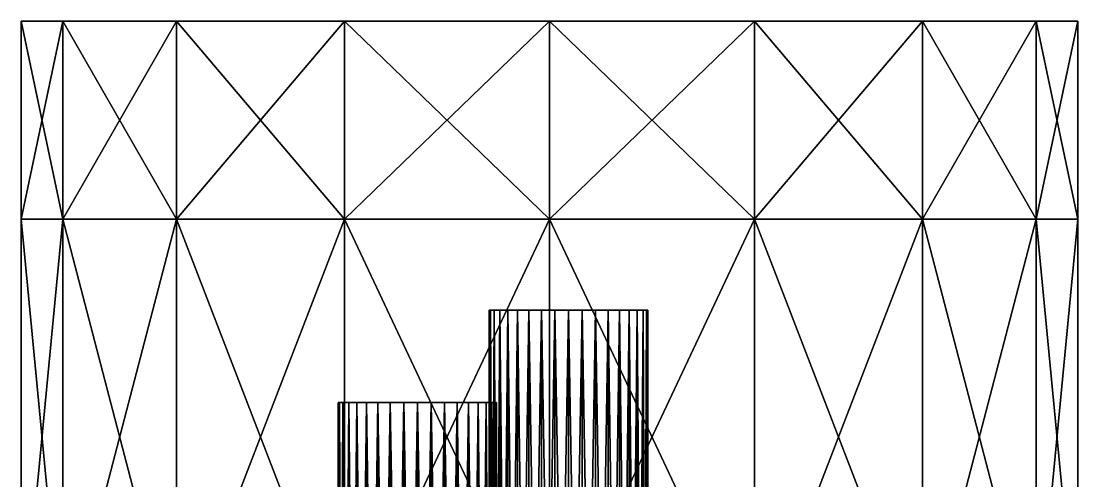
# Model space of a CAD drawing. Header units: metres. Extents: x -2 to 2, y -1.21 to 5.7.
# Drawn here: x -2 to 0, y 4.829 to 5.7 of the extents above; entities that cross this region are included whole.
import ezdxf

# ---------------------------------------------------------------- set-up
doc = ezdxf.new("R2010")
doc.units = ezdxf.units.M

msp = doc.modelspace()

# ---------------------------------------------------------------- linework, layer by layer
at = {"layer": 'Cylinder 1'}
for points in [[(-2, 5.7, 0.3137), (-1.9211, 5.325, -0.0745), (-1.9211, 5.7, -0.0745)], [(-1.9211, 5.7, -0.0745), (-1.7062, 5.325, -0.3925), (-1.7062, 5.7, -0.3925)], [(-1.9211, 5.7, -0.0745), (-1.9211, 5.325, -0.0745), (-1.7062, 5.325, -0.3925)], [(-1.7062, 5.7, -0.3925), (-1.3883, 5.325, -0.6074), (-1.3883, 5.7, -0.6074)], [(-1.7062, 5.7, -0.3925), (-1.7062, 5.325, -0.3925), (-1.3883, 5.325, -0.6074)], [(-1.3883, 5.7, -0.6074), (-1, 5.325, -0.6863), (-1, 5.7, -0.6863)], [(-1.3883, 5.7, -0.6074), (-1.3883, 5.325, -0.6074), (-1, 5.325, -0.6863)], [(-1, 5.7, -0.6863), (-0.6117, 5.325, -0.6074), (-0.6117, 5.7, -0.6074)], [(-1, 5.7, -0.6863), (-1, 5.325, -0.6863), (-0.6117, 5.325, -0.6074)], [(-0.6117, 5.7, -0.6074), (-0.2938, 5.325, -0.3925), (-0.2938, 5.7, -0.3925)], [(-0.6117, 5.7, -0.6074), (-0.6117, 5.325, -0.6074), (-0.2938, 5.325, -0.3925)], [(-0.0789, 5.7, 0.702), (-0.2938, 5.325, 1.02), (-0.2938, 5.7, 1.02)], [(-0.2938, 5.7, -0.3925), (-0.0789, 5.325, -0.0745), (-0.0789, 5.7, -0.0745)], [(-0.2938, 5.7, -0.3925), (-0.2938, 5.325, -0.3925), (-0.0789, 5.325, -0.0745)], [(-0.0789, 5.7, 0.702), (-0.0789, 5.325, 0.702), (-0.2938, 5.325, 1.02)], [(0, 5.7, 0.3137), (-0.0789, 5.325, 0.702), (-0.0789, 5.7, 0.702)], [(0, 5.7, 0.3137), (0, 5.325, 0.3137), (-0.0789, 5.325, 0.702)], [(-0.0789, 5.7, -0.0745), (0, 5.325, 0.3137), (0, 5.7, 0.3137)], [(-0.0789, 5.7, -0.0745), (-0.0789, 5.325, -0.0745), (0, 5.325, 0.3137)], [(-2, 5.7, 0.3137), (-2, 5.325, 0.3137), (-1.9211, 5.325, -0.0745)], [(-1.9211, 5.7, 0.702), (-2, 5.325, 0.3137), (-2, 5.7, 0.3137)], [(-1.9211, 5.7, 0.702), (-1.9211, 5.325, 0.702), (-2, 5.325, 0.3137)], [(-1.7062, 5.7, 1.02), (-1.9211, 5.325, 0.702), (-1.9211, 5.7, 0.702)], [(-1.7062, 5.7, 1.02), (-1.7062, 5.325, 1.02), (-1.9211, 5.325, 0.702)], [(-1.3883, 5.7, 1.2348), (-1.7062, 5.325, 1.02), (-1.7062, 5.7, 1.02)], [(-1.3883, 5.7, 1.2348), (-1.3883, 5.325, 1.2348), (-1.7062, 5.325, 1.02)], [(-1, 5.7, 1.3137), (-1.3883, 5.325, 1.2348), (-1.3883, 5.7, 1.2348)], [(-1, 5.7, 1.3137), (-1, 5.325, 1.3137), (-1.3883, 5.325, 1.2348)], [(-0.6117, 5.7, 1.2348), (-1, 5.325, 1.3137), (-1, 5.7, 1.3137)], [(-0.6117, 5.7, 1.2348), (-0.6117, 5.325, 1.2348), (-1, 5.325, 1.3137)], [(-0.2938, 5.7, 1.02), (-0.6117, 5.325, 1.2348), (-0.6117, 5.7, 1.2348)], [(-0.2938, 5.7, 1.02), (-0.2938, 5.325, 1.02), (-0.6117, 5.325, 1.2348)], [(-2, 5.325, 0.3137), (-1.9211, 4.5, -0.0745), (-1.9211, 5.325, -0.0745)], [(-2, 5.325, 0.3137), (-2, 4.5, 0.3137), (-1.9211, 4.5, -0.0745)], [(-1.9211, 5.325, 0.702), (-2, 4.5, 0.3137), (-2, 5.325, 0.3137)], [(-1.9211, 5.325, 0.702), (-1.9211, 4.5, 0.702), (-2, 4.5, 0.3137)], [(-1.9211, 5.325, -0.0745), (-1.7062, 4.5, -0.3925), (-1.7062, 5.325, -0.3925)], [(-1.9211, 5.325, -0.0745), (-1.9211, 4.5, -0.0745), (-1.7062, 4.5, -0.3925)], [(-1.7062, 5.325, 1.02), (-1.9211, 4.5, 0.702), (-1.9211, 5.325, 0.702)], [(-1.7062, 5.325, 1.02), (-1.7062, 4.5, 1.02), (-1.9211, 4.5, 0.702)], [(-1.7062, 5.325, -0.3925), (-1.3883, 4.5, -0.6074), (-1.3883, 5.325, -0.6074)], [(-1.7062, 5.325, -0.3925), (-1.7062, 4.5, -0.3925), (-1.3883, 4.5, -0.6074)], [(-1.3883, 5.325, 1.2348), (-1.7062, 4.5, 1.02), (-1.7062, 5.325, 1.02)], [(-1.3883, 5.325, 1.2348), (-1.3883, 4.5, 1.2348), (-1.7062, 4.5, 1.02)], [(-1.3883, 5.325, -0.6074), (-1, 4.5, -0.6863), (-1, 5.325, -0.6863)], [(-1.3883, 5.325, -0.6074), (-1.3883, 4.5, -0.6074), (-1, 4.5, -0.6863)], [(-1, 5.325, 1.3137), (-1.3883, 4.5, 1.2348), (-1.3883, 5.325, 1.2348)], [(-1, 5.325, 1.3137), (-1, 4.5, 1.3137), (-1.3883, 4.5, 1.2348)], [(-0.6117, 5.325, 1.2348), (-1, 4.5, 1.3137), (-1, 5.325, 1.3137)], [(-0.6117, 5.325, 1.2348), (-0.6117, 4.5, 1.2348), (-1, 4.5, 1.3137)], [(-1, 5.325, -0.6863), (-0.6117, 4.5, -0.6074), (-0.6117, 5.325, -0.6074)], [(-1, 5.325, -0.6863), (-1, 4.5, -0.6863), (-0.6117, 4.5, -0.6074)], [(-0.2938, 5.325, 1.02), (-0.6117, 4.5, 1.2348), (-0.6117, 5.325, 1.2348)], [(-0.2938, 5.325, 1.02), (-0.2938, 4.5, 1.02), (-0.6117, 4.5, 1.2348)], [(-0.6117, 5.325, -0.6074), (-0.2938, 4.5, -0.3925), (-0.2938, 5.325, -0.3925)], [(-0.6117, 5.325, -0.6074), (-0.6117, 4.5, -0.6074), (-0.2938, 4.5, -0.3925)], [(-0.2938, 5.325, -0.3925), (-0.0789, 4.5, -0.0745), (-0.0789, 5.325, -0.0745)], [(-0.2938, 5.325, -0.3925), (-0.2938, 4.5, -0.3925), (-0.0789, 4.5, -0.0745)], [(-0.0789, 5.325, 0.702), (-0.2938, 4.5, 1.02), (-0.2938, 5.325, 1.02)], [(-0.0789, 5.325, 0.702), (-0.0789, 4.5, 0.702), (-0.2938, 4.5, 1.02)], [(0, 5.325, 0.3137), (-0.0789, 4.5, 0.702), (-0.0789, 5.325, 0.702)], [(0, 5.325, 0.3137), (0, 4.5, 0.3137), (-0.0789, 4.5, 0.702)], [(-0.0789, 5.325, -0.0745), (0, 4.5, 0.3137), (0, 5.325, 0.3137)], [(-0.0789, 5.325, -0.0745), (-0.0789, 4.5, -0.0745), (0, 4.5, 0.3137)]]:
    msp.add_3dface(points, dxfattribs=at)
at = {"layer": 'Cylinder 11'}
for points in [[(-1.4, 3.478, 0.9537), (-1.3977, 4.978, 0.9798), (-1.3977, 3.478, 0.9798)], [(-1.4, 3.478, 0.9537), (-1.4, 4.978, 0.9537), (-1.3977, 4.978, 0.9798)], [(-1.4, 4.978, 0.9537), (-1.3977, 4.978, 0.9798), (-1.3977, 4.978, 0.9798)], [(-1.4, 4.978, 0.9537), (-1.4, 4.978, 0.9537), (-1.3977, 4.978, 0.9798)], [(-1.4, 4.978, 0.9537), (-1.25, 4.978, 0.9537), (-1.3977, 4.978, 0.9798)], [(-1.4, 4.978, 0.9537), (-1.25, 4.978, 0.9537), (-1.25, 4.978, 0.9537)], [(-1.3977, 3.478, 0.9277), (-1.4, 4.978, 0.9537), (-1.4, 3.478, 0.9537)], [(-1.3977, 3.478, 0.9277), (-1.3977, 4.978, 0.9277), (-1.4, 4.978, 0.9537)], [(-1.3977, 4.978, 0.9277), (-1.4, 4.978, 0.9537), (-1.4, 4.978, 0.9537)], [(-1.3977, 4.978, 0.9277), (-1.3977, 4.978, 0.9277), (-1.4, 4.978, 0.9537)], [(-1.3977, 4.978, 0.9277), (-1.25, 4.978, 0.9537), (-1.4, 4.978, 0.9537)], [(-1.3977, 3.478, 0.9798), (-1.391, 4.978, 1.005), (-1.391, 3.478, 1.005)], [(-1.3977, 3.478, 0.9798), (-1.3977, 4.978, 0.9798), (-1.391, 4.978, 1.005)], [(-1.3977, 4.978, 0.9798), (-1.391, 4.978, 1.005), (-1.391, 4.978, 1.005)], [(-1.3977, 4.978, 0.9798), (-1.3977, 4.978, 0.9798), (-1.391, 4.978, 1.005)], [(-1.3977, 4.978, 0.9798), (-1.25, 4.978, 0.9537), (-1.391, 4.978, 1.005)], [(-1.3977, 4.978, 0.9798), (-1.25, 4.978, 0.9537), (-1.25, 4.978, 0.9537)], [(-1.3977, 4.978, 0.9277), (-1.25, 4.978, 0.9537), (-1.25, 4.978, 0.9537)], [(-1.391, 3.478, 0.9024), (-1.3977, 4.978, 0.9277), (-1.3977, 3.478, 0.9277)], [(-1.391, 3.478, 0.9024), (-1.391, 4.978, 0.9024), (-1.3977, 4.978, 0.9277)], [(-1.391, 4.978, 0.9024), (-1.3977, 4.978, 0.9277), (-1.3977, 4.978, 0.9277)], [(-1.391, 4.978, 0.9024), (-1.391, 4.978, 0.9024), (-1.3977, 4.978, 0.9277)], [(-1.391, 4.978, 0.9024), (-1.25, 4.978, 0.9537), (-1.3977, 4.978, 0.9277)], [(-1.391, 3.478, 1.005), (-1.3799, 4.978, 1.0287), (-1.3799, 3.478, 1.0287)], [(-1.391, 3.478, 1.005), (-1.391, 4.978, 1.005), (-1.3799, 4.978, 1.0287)], [(-1.391, 4.978, 1.005), (-1.3799, 4.978, 1.0287), (-1.3799, 4.978, 1.0287)], [(-1.391, 4.978, 1.005), (-1.391, 4.978, 1.005), (-1.3799, 4.978, 1.0287)], [(-1.391, 4.978, 1.005), (-1.25, 4.978, 0.9537), (-1.3799, 4.978, 1.0287)], [(-1.391, 4.978, 1.005), (-1.25, 4.978, 0.9537), (-1.25, 4.978, 0.9537)], [(-1.391, 4.978, 0.9024), (-1.25, 4.978, 0.9537), (-1.25, 4.978, 0.9537)], [(-1.3799, 3.478, 0.8787), (-1.391, 4.978, 0.9024), (-1.391, 3.478, 0.9024)], [(-1.3799, 3.478, 0.8787), (-1.3799, 4.978, 0.8787), (-1.391, 4.978, 0.9024)], [(-1.3799, 4.978, 0.8787), (-1.391, 4.978, 0.9024), (-1.391, 4.978, 0.9024)], [(-1.3799, 4.978, 0.8787), (-1.3799, 4.978, 0.8787), (-1.391, 4.978, 0.9024)], [(-1.3799, 4.978, 0.8787), (-1.25, 4.978, 0.9537), (-1.391, 4.978, 0.9024)], [(-1.3799, 3.478, 1.0287), (-1.3649, 4.978, 1.0502), (-1.3649, 3.478, 1.0502)], [(-1.3799, 3.478, 1.0287), (-1.3799, 4.978, 1.0287), (-1.3649, 4.978, 1.0502)], [(-1.3799, 4.978, 1.0287), (-1.3649, 4.978, 1.0502), (-1.3649, 4.978, 1.0502)], [(-1.3799, 4.978, 1.0287), (-1.3799, 4.978, 1.0287), (-1.3649, 4.978, 1.0502)], [(-1.3799, 4.978, 1.0287), (-1.25, 4.978, 0.9537), (-1.3649, 4.978, 1.0502)], [(-1.3799, 4.978, 1.0287), (-1.25, 4.978, 0.9537), (-1.25, 4.978, 0.9537)], [(-1.3799, 4.978, 0.8787), (-1.25, 4.978, 0.9537), (-1.25, 4.978, 0.9537)], [(-1.3649, 3.478, 0.8573), (-1.3799, 4.978, 0.8787), (-1.3799, 3.478, 0.8787)], [(-1.3649, 3.478, 0.8573), (-1.3649, 4.978, 0.8573), (-1.3799, 4.978, 0.8787)], [(-1.3649, 4.978, 0.8573), (-1.3799, 4.978, 0.8787), (-1.3799, 4.978, 0.8787)], [(-1.3649, 4.978, 0.8573), (-1.3649, 4.978, 0.8573), (-1.3799, 4.978, 0.8787)], [(-1.3649, 4.978, 0.8573), (-1.25, 4.978, 0.9537), (-1.3799, 4.978, 0.8787)], [(-1.3649, 3.478, 1.0502), (-1.3464, 4.978, 1.0686), (-1.3464, 3.478, 1.0686)], [(-1.3649, 3.478, 1.0502), (-1.3649, 4.978, 1.0502), (-1.3464, 4.978, 1.0686)], [(-1.3649, 4.978, 1.0502), (-1.3464, 4.978, 1.0686), (-1.3464, 4.978, 1.0686)], [(-1.3649, 4.978, 1.0502), (-1.3649, 4.978, 1.0502), (-1.3464, 4.978, 1.0686)], [(-1.3649, 4.978, 1.0502), (-1.25, 4.978, 0.9537), (-1.3464, 4.978, 1.0686)], [(-1.3649, 4.978, 1.0502), (-1.25, 4.978, 0.9537), (-1.25, 4.978, 0.9537)], [(-1.3649, 4.978, 0.8573), (-1.25, 4.978, 0.9537), (-1.25, 4.978, 0.9537)], [(-1.3464, 3.478, 0.8388), (-1.3649, 4.978, 0.8573), (-1.3649, 3.478, 0.8573)], [(-1.3464, 3.478, 0.8388), (-1.3464, 4.978, 0.8388), (-1.3649, 4.978, 0.8573)], [(-1.3464, 4.978, 0.8388), (-1.3649, 4.978, 0.8573), (-1.3649, 4.978, 0.8573)], [(-1.3464, 4.978, 0.8388), (-1.3464, 4.978, 0.8388), (-1.3649, 4.978, 0.8573)], [(-1.3464, 4.978, 0.8388), (-1.25, 4.978, 0.9537), (-1.3649, 4.978, 0.8573)], [(-1.3464, 3.478, 1.0686), (-1.325, 4.978, 1.0836), (-1.325, 3.478, 1.0836)], [(-1.3464, 3.478, 1.0686), (-1.3464, 4.978, 1.0686), (-1.325, 4.978, 1.0836)], [(-1.3464, 4.978, 1.0686), (-1.325, 4.978, 1.0836), (-1.325, 4.978, 1.0836)], [(-1.3464, 4.978, 1.0686), (-1.3464, 4.978, 1.0686), (-1.325, 4.978, 1.0836)], [(-1.3464, 4.978, 1.0686), (-1.25, 4.978, 0.9537), (-1.325, 4.978, 1.0836)], [(-1.3464, 4.978, 1.0686), (-1.25, 4.978, 0.9537), (-1.25, 4.978, 0.9537)], [(-1.3464, 4.978, 0.8388), (-1.25, 4.978, 0.9537), (-1.25, 4.978, 0.9537)], [(-1.325, 3.478, 0.8238), (-1.3464, 4.978, 0.8388), (-1.3464, 3.478, 0.8388)], [(-1.325, 3.478, 0.8238), (-1.325, 4.978, 0.8238), (-1.3464, 4.978, 0.8388)], [(-1.325, 4.978, 0.8238), (-1.3464, 4.978, 0.8388), (-1.3464, 4.978, 0.8388)], [(-1.325, 4.978, 0.8238), (-1.325, 4.978, 0.8238), (-1.3464, 4.978, 0.8388)], [(-1.325, 4.978, 0.8238), (-1.25, 4.978, 0.9537), (-1.3464, 4.978, 0.8388)], [(-1.325, 3.478, 1.0836), (-1.3013, 4.978, 1.0947), (-1.3013, 3.478, 1.0947)], [(-1.325, 3.478, 1.0836), (-1.325, 4.978, 1.0836), (-1.3013, 4.978, 1.0947)], [(-1.325, 4.978, 1.0836), (-1.3013, 4.978, 1.0947), (-1.3013, 4.978, 1.0947)], [(-1.325, 4.978, 1.0836), (-1.325, 4.978, 1.0836), (-1.3013, 4.978, 1.0947)], [(-1.325, 4.978, 1.0836), (-1.25, 4.978, 0.9537), (-1.3013, 4.978, 1.0947)], [(-1.325, 4.978, 1.0836), (-1.25, 4.978, 0.9537), (-1.25, 4.978, 0.9537)], [(-1.325, 4.978, 0.8238), (-1.25, 4.978, 0.9537), (-1.25, 4.978, 0.9537)], [(-1.3013, 3.478, 0.8128), (-1.325, 4.978, 0.8238), (-1.325, 3.478, 0.8238)], [(-1.3013, 3.478, 0.8128), (-1.3013, 4.978, 0.8128), (-1.325, 4.978, 0.8238)], [(-1.3013, 4.978, 0.8128), (-1.325, 4.978, 0.8238), (-1.325, 4.978, 0.8238)], [(-1.3013, 4.978, 0.8128), (-1.3013, 4.978, 0.8128), (-1.325, 4.978, 0.8238)], [(-1.3013, 4.978, 0.8128), (-1.25, 4.978, 0.9537), (-1.325, 4.978, 0.8238)], [(-1.3013, 3.478, 1.0947), (-1.276, 4.978, 1.1015), (-1.276, 3.478, 1.1015)], [(-1.3013, 3.478, 1.0947), (-1.3013, 4.978, 1.0947), (-1.276, 4.978, 1.1015)], [(-1.3013, 4.978, 1.0947), (-1.276, 4.978, 1.1015), (-1.276, 4.978, 1.1015)], [(-1.3013, 4.978, 1.0947), (-1.3013, 4.978, 1.0947), (-1.276, 4.978, 1.1015)], [(-1.3013, 4.978, 1.0947), (-1.25, 4.978, 0.9537), (-1.276, 4.978, 1.1015)], [(-1.3013, 4.978, 1.0947), (-1.25, 4.978, 0.9537), (-1.25, 4.978, 0.9537)], [(-1.3013, 4.978, 0.8128), (-1.25, 4.978, 0.9537), (-1.25, 4.978, 0.9537)], [(-1.276, 3.478, 0.806), (-1.3013, 4.978, 0.8128), (-1.3013, 3.478, 0.8128)], [(-1.276, 3.478, 0.806), (-1.276, 4.978, 0.806), (-1.3013, 4.978, 0.8128)], [(-1.276, 4.978, 0.806), (-1.3013, 4.978, 0.8128), (-1.3013, 4.978, 0.8128)], [(-1.276, 4.978, 0.806), (-1.276, 4.978, 0.806), (-1.3013, 4.978, 0.8128)], [(-1.276, 4.978, 0.806), (-1.25, 4.978, 0.9537), (-1.3013, 4.978, 0.8128)], [(-1.276, 3.478, 1.1015), (-1.25, 4.978, 1.1037), (-1.25, 3.478, 1.1037)], [(-1.276, 3.478, 1.1015), (-1.276, 4.978, 1.1015), (-1.25, 4.978, 1.1037)], [(-1.276, 4.978, 1.1015), (-1.25, 4.978, 1.1037), (-1.25, 4.978, 1.1037)], [(-1.276, 4.978, 1.1015), (-1.276, 4.978, 1.1015), (-1.25, 4.978, 1.1037)], [(-1.276, 4.978, 1.1015), (-1.25, 4.978, 0.9537), (-1.25, 4.978, 1.1037)], [(-1.276, 4.978, 1.1015), (-1.25, 4.978, 0.9537), (-1.25, 4.978, 0.9537)], [(-1.276, 4.978, 0.806), (-1.25, 4.978, 0.9537), (-1.25, 4.978, 0.9537)], [(-1.25, 3.478, 0.8037), (-1.276, 4.978, 0.806), (-1.276, 3.478, 0.806)], [(-1.25, 3.478, 0.8037), (-1.25, 4.978, 0.8037), (-1.276, 4.978, 0.806)], [(-1.25, 4.978, 0.8037), (-1.276, 4.978, 0.806), (-1.276, 4.978, 0.806)], [(-1.25, 4.978, 0.8037), (-1.25, 4.978, 0.8037), (-1.276, 4.978, 0.806)], [(-1.25, 4.978, 0.8037), (-1.25, 4.978, 0.9537), (-1.276, 4.978, 0.806)], [(-1.25, 4.978, 0.8037), (-1.25, 4.978, 0.9537), (-1.25, 4.978, 0.9537)], [(-1.224, 3.478, 0.806), (-1.25, 4.978, 0.8037), (-1.25, 3.478, 0.8037)], [(-1.224, 3.478, 0.806), (-1.224, 4.978, 0.806), (-1.25, 4.978, 0.8037)], [(-1.224, 4.978, 0.806), (-1.25, 4.978, 0.8037), (-1.25, 4.978, 0.8037)], [(-1.224, 4.978, 0.806), (-1.224, 4.978, 0.806), (-1.25, 4.978, 0.8037)], [(-1.224, 4.978, 0.806), (-1.25, 4.978, 0.9537), (-1.25, 4.978, 0.8037)], [(-1.224, 4.978, 0.806), (-1.25, 4.978, 0.9537), (-1.25, 4.978, 0.9537)], [(-1.1987, 4.978, 0.8128), (-1.25, 4.978, 0.9537), (-1.224, 4.978, 0.806)], [(-1.1987, 4.978, 0.8128), (-1.25, 4.978, 0.9537), (-1.25, 4.978, 0.9537)], [(-1.175, 4.978, 0.8238), (-1.25, 4.978, 0.9537), (-1.1987, 4.978, 0.8128)], [(-1.175, 4.978, 0.8238), (-1.25, 4.978, 0.9537), (-1.25, 4.978, 0.9537)], [(-1.1536, 4.978, 0.8388), (-1.25, 4.978, 0.9537), (-1.175, 4.978, 0.8238)], [(-1.1536, 4.978, 0.8388), (-1.25, 4.978, 0.9537), (-1.25, 4.978, 0.9537)], [(-1.1351, 4.978, 0.8573), (-1.25, 4.978, 0.9537), (-1.1536, 4.978, 0.8388)], [(-1.1351, 4.978, 0.8573), (-1.25, 4.978, 0.9537), (-1.25, 4.978, 0.9537)], [(-1.1201, 4.978, 0.8787), (-1.25, 4.978, 0.9537), (-1.1351, 4.978, 0.8573)], [(-1.1201, 4.978, 0.8787), (-1.25, 4.978, 0.9537), (-1.25, 4.978, 0.9537)], [(-1.109, 4.978, 0.9024), (-1.25, 4.978, 0.9537), (-1.1201, 4.978, 0.8787)], [(-1.109, 4.978, 0.9024), (-1.25, 4.978, 0.9537), (-1.25, 4.978, 0.9537)], [(-1.1023, 4.978, 0.9277), (-1.25, 4.978, 0.9537), (-1.109, 4.978, 0.9024)], [(-1.1023, 4.978, 0.9277), (-1.25, 4.978, 0.9537), (-1.25, 4.978, 0.9537)], [(-1.1, 4.978, 0.9537), (-1.25, 4.978, 0.9537), (-1.1023, 4.978, 0.9277)], [(-1.1, 4.978, 0.9537), (-1.25, 4.978, 0.9537), (-1.25, 4.978, 0.9537)], [(-1.1023, 4.978, 0.9798), (-1.25, 4.978, 0.9537), (-1.1, 4.978, 0.9537)], [(-1.1023, 4.978, 0.9798), (-1.25, 4.978, 0.9537), (-1.25, 4.978, 0.9537)], [(-1.109, 4.978, 1.005), (-1.25, 4.978, 0.9537), (-1.1023, 4.978, 0.9798)], [(-1.109, 4.978, 1.005), (-1.25, 4.978, 0.9537), (-1.25, 4.978, 0.9537)], [(-1.1201, 4.978, 1.0287), (-1.25, 4.978, 0.9537), (-1.109, 4.978, 1.005)], [(-1.1201, 4.978, 1.0287), (-1.25, 4.978, 0.9537), (-1.25, 4.978, 0.9537)], [(-1.1351, 4.978, 1.0502), (-1.25, 4.978, 0.9537), (-1.1201, 4.978, 1.0287)], [(-1.1351, 4.978, 1.0502), (-1.25, 4.978, 0.9537), (-1.25, 4.978, 0.9537)], [(-1.1536, 4.978, 1.0686), (-1.25, 4.978, 0.9537), (-1.1351, 4.978, 1.0502)], [(-1.1536, 4.978, 1.0686), (-1.25, 4.978, 0.9537), (-1.25, 4.978, 0.9537)], [(-1.175, 4.978, 1.0836), (-1.25, 4.978, 0.9537), (-1.1536, 4.978, 1.0686)], [(-1.175, 4.978, 1.0836), (-1.25, 4.978, 0.9537), (-1.25, 4.978, 0.9537)], [(-1.1987, 4.978, 1.0947), (-1.25, 4.978, 0.9537), (-1.175, 4.978, 1.0836)], [(-1.1987, 4.978, 1.0947), (-1.25, 4.978, 0.9537), (-1.25, 4.978, 0.9537)], [(-1.224, 4.978, 1.1015), (-1.25, 4.978, 0.9537), (-1.1987, 4.978, 1.0947)], [(-1.224, 4.978, 1.1015), (-1.25, 4.978, 0.9537), (-1.25, 4.978, 0.9537)], [(-1.25, 3.478, 1.1037), (-1.224, 4.978, 1.1015), (-1.224, 3.478, 1.1015)], [(-1.25, 3.478, 1.1037), (-1.25, 4.978, 1.1037), (-1.224, 4.978, 1.1015)], [(-1.25, 4.978, 1.1037), (-1.224, 4.978, 1.1015), (-1.224, 4.978, 1.1015)], [(-1.25, 4.978, 1.1037), (-1.25, 4.978, 1.1037), (-1.224, 4.978, 1.1015)], [(-1.25, 4.978, 1.1037), (-1.25, 4.978, 0.9537), (-1.224, 4.978, 1.1015)], [(-1.25, 4.978, 1.1037), (-1.25, 4.978, 0.9537), (-1.25, 4.978, 0.9537)], [(-1.1987, 3.478, 0.8128), (-1.224, 4.978, 0.806), (-1.224, 3.478, 0.806)], [(-1.1987, 3.478, 0.8128), (-1.1987, 4.978, 0.8128), (-1.224, 4.978, 0.806)], [(-1.1987, 4.978, 0.8128), (-1.224, 4.978, 0.806), (-1.224, 4.978, 0.806)], [(-1.1987, 4.978, 0.8128), (-1.1987, 4.978, 0.8128), (-1.224, 4.978, 0.806)], [(-1.224, 3.478, 1.1015), (-1.1987, 4.978, 1.0947), (-1.1987, 3.478, 1.0947)], [(-1.224, 3.478, 1.1015), (-1.224, 4.978, 1.1015), (-1.1987, 4.978, 1.0947)], [(-1.224, 4.978, 1.1015), (-1.1987, 4.978, 1.0947), (-1.1987, 4.978, 1.0947)], [(-1.224, 4.978, 1.1015), (-1.224, 4.978, 1.1015), (-1.1987, 4.978, 1.0947)], [(-1.175, 3.478, 0.8238), (-1.1987, 4.978, 0.8128), (-1.1987, 3.478, 0.8128)], [(-1.175, 3.478, 0.8238), (-1.175, 4.978, 0.8238), (-1.1987, 4.978, 0.8128)], [(-1.175, 4.978, 0.8238), (-1.1987, 4.978, 0.8128), (-1.1987, 4.978, 0.8128)], [(-1.175, 4.978, 0.8238), (-1.175, 4.978, 0.8238), (-1.1987, 4.978, 0.8128)], [(-1.1987, 3.478, 1.0947), (-1.175, 4.978, 1.0836), (-1.175, 3.478, 1.0836)], [(-1.1987, 3.478, 1.0947), (-1.1987, 4.978, 1.0947), (-1.175, 4.978, 1.0836)], [(-1.1987, 4.978, 1.0947), (-1.175, 4.978, 1.0836), (-1.175, 4.978, 1.0836)], [(-1.1987, 4.978, 1.0947), (-1.1987, 4.978, 1.0947), (-1.175, 4.978, 1.0836)], [(-1.1536, 3.478, 0.8388), (-1.175, 4.978, 0.8238), (-1.175, 3.478, 0.8238)], [(-1.1536, 3.478, 0.8388), (-1.1536, 4.978, 0.8388), (-1.175, 4.978, 0.8238)], [(-1.1536, 4.978, 0.8388), (-1.175, 4.978, 0.8238), (-1.175, 4.978, 0.8238)], [(-1.1536, 4.978, 0.8388), (-1.1536, 4.978, 0.8388), (-1.175, 4.978, 0.8238)], [(-1.175, 3.478, 1.0836), (-1.1536, 4.978, 1.0686), (-1.1536, 3.478, 1.0686)], [(-1.175, 3.478, 1.0836), (-1.175, 4.978, 1.0836), (-1.1536, 4.978, 1.0686)], [(-1.175, 4.978, 1.0836), (-1.1536, 4.978, 1.0686), (-1.1536, 4.978, 1.0686)], [(-1.175, 4.978, 1.0836), (-1.175, 4.978, 1.0836), (-1.1536, 4.978, 1.0686)], [(-1.1351, 3.478, 0.8573), (-1.1536, 4.978, 0.8388), (-1.1536, 3.478, 0.8388)], [(-1.1351, 3.478, 0.8573), (-1.1351, 4.978, 0.8573), (-1.1536, 4.978, 0.8388)], [(-1.1351, 4.978, 0.8573), (-1.1536, 4.978, 0.8388), (-1.1536, 4.978, 0.8388)], [(-1.1351, 4.978, 0.8573), (-1.1351, 4.978, 0.8573), (-1.1536, 4.978, 0.8388)], [(-1.1536, 3.478, 1.0686), (-1.1351, 4.978, 1.0502), (-1.1351, 3.478, 1.0502)], [(-1.1536, 3.478, 1.0686), (-1.1536, 4.978, 1.0686), (-1.1351, 4.978, 1.0502)], [(-1.1536, 4.978, 1.0686), (-1.1351, 4.978, 1.0502), (-1.1351, 4.978, 1.0502)], [(-1.1536, 4.978, 1.0686), (-1.1536, 4.978, 1.0686), (-1.1351, 4.978, 1.0502)], [(-1.1201, 3.478, 0.8787), (-1.1351, 4.978, 0.8573), (-1.1351, 3.478, 0.8573)], [(-1.1201, 3.478, 0.8787), (-1.1201, 4.978, 0.8787), (-1.1351, 4.978, 0.8573)], [(-1.1201, 4.978, 0.8787), (-1.1351, 4.978, 0.8573), (-1.1351, 4.978, 0.8573)], [(-1.1201, 4.978, 0.8787), (-1.1201, 4.978, 0.8787), (-1.1351, 4.978, 0.8573)], [(-1.1351, 3.478, 1.0502), (-1.1201, 4.978, 1.0287), (-1.1201, 3.478, 1.0287)], [(-1.1351, 3.478, 1.0502), (-1.1351, 4.978, 1.0502), (-1.1201, 4.978, 1.0287)], [(-1.1351, 4.978, 1.0502), (-1.1201, 4.978, 1.0287), (-1.1201, 4.978, 1.0287)], [(-1.1351, 4.978, 1.0502), (-1.1351, 4.978, 1.0502), (-1.1201, 4.978, 1.0287)], [(-1.109, 3.478, 0.9024), (-1.1201, 4.978, 0.8787), (-1.1201, 3.478, 0.8787)], [(-1.109, 3.478, 0.9024), (-1.109, 4.978, 0.9024), (-1.1201, 4.978, 0.8787)], [(-1.109, 4.978, 0.9024), (-1.1201, 4.978, 0.8787), (-1.1201, 4.978, 0.8787)], [(-1.109, 4.978, 0.9024), (-1.109, 4.978, 0.9024), (-1.1201, 4.978, 0.8787)], [(-1.1201, 3.478, 1.0287), (-1.109, 4.978, 1.005), (-1.109, 3.478, 1.005)], [(-1.1201, 3.478, 1.0287), (-1.1201, 4.978, 1.0287), (-1.109, 4.978, 1.005)], [(-1.1201, 4.978, 1.0287), (-1.109, 4.978, 1.005), (-1.109, 4.978, 1.005)], [(-1.1201, 4.978, 1.0287), (-1.1201, 4.978, 1.0287), (-1.109, 4.978, 1.005)], [(-1.1023, 3.478, 0.9277), (-1.109, 4.978, 0.9024), (-1.109, 3.478, 0.9024)], [(-1.1023, 3.478, 0.9277), (-1.1023, 4.978, 0.9277), (-1.109, 4.978, 0.9024)], [(-1.1023, 4.978, 0.9277), (-1.109, 4.978, 0.9024), (-1.109, 4.978, 0.9024)], [(-1.1023, 4.978, 0.9277), (-1.1023, 4.978, 0.9277), (-1.109, 4.978, 0.9024)], [(-1.109, 3.478, 1.005), (-1.1023, 4.978, 0.9798), (-1.1023, 3.478, 0.9798)], [(-1.109, 3.478, 1.005), (-1.109, 4.978, 1.005), (-1.1023, 4.978, 0.9798)], [(-1.109, 4.978, 1.005), (-1.1023, 4.978, 0.9798), (-1.1023, 4.978, 0.9798)], [(-1.109, 4.978, 1.005), (-1.109, 4.978, 1.005), (-1.1023, 4.978, 0.9798)], [(-1.1, 3.478, 0.9537), (-1.1023, 4.978, 0.9277), (-1.1023, 3.478, 0.9277)], [(-1.1, 3.478, 0.9537), (-1.1, 4.978, 0.9537), (-1.1023, 4.978, 0.9277)], [(-1.1, 4.978, 0.9537), (-1.1023, 4.978, 0.9277), (-1.1023, 4.978, 0.9277)], [(-1.1, 4.978, 0.9537), (-1.1, 4.978, 0.9537), (-1.1023, 4.978, 0.9277)], [(-1.1023, 3.478, 0.9798), (-1.1, 4.978, 0.9537), (-1.1, 3.478, 0.9537)], [(-1.1023, 3.478, 0.9798), (-1.1023, 4.978, 0.9798), (-1.1, 4.978, 0.9537)], [(-1.1023, 4.978, 0.9798), (-1.1, 4.978, 0.9537), (-1.1, 4.978, 0.9537)], [(-1.1023, 4.978, 0.9798), (-1.1023, 4.978, 0.9798), (-1.1, 4.978, 0.9537)]]:
    msp.add_3dface(points, dxfattribs=at)
at = {"layer": 'Cylinder 13'}
for points in [[(-1.114, 3.6528, 1.0497), (-1.1117, 5.1528, 1.0758), (-1.1117, 3.6528, 1.0758)], [(-1.114, 3.6528, 1.0497), (-1.114, 5.1528, 1.0497), (-1.1117, 5.1528, 1.0758)], [(-1.114, 5.1528, 1.0497), (-1.1117, 5.1528, 1.0758), (-1.1117, 5.1528, 1.0758)], [(-1.114, 5.1528, 1.0497), (-1.114, 5.1528, 1.0497), (-1.1117, 5.1528, 1.0758)], [(-1.114, 5.1528, 1.0497), (-0.964, 5.1528, 1.0497), (-1.1117, 5.1528, 1.0758)], [(-1.114, 5.1528, 1.0497), (-0.964, 5.1528, 1.0497), (-0.964, 5.1528, 1.0497)], [(-1.1117, 3.6528, 1.0237), (-1.114, 5.1528, 1.0497), (-1.114, 3.6528, 1.0497)], [(-1.1117, 3.6528, 1.0237), (-1.1117, 5.1528, 1.0237), (-1.114, 5.1528, 1.0497)], [(-1.1117, 5.1528, 1.0237), (-1.114, 5.1528, 1.0497), (-1.114, 5.1528, 1.0497)], [(-1.1117, 5.1528, 1.0237), (-1.1117, 5.1528, 1.0237), (-1.114, 5.1528, 1.0497)], [(-1.1117, 5.1528, 1.0237), (-0.964, 5.1528, 1.0497), (-1.114, 5.1528, 1.0497)], [(-1.1117, 3.6528, 1.0758), (-1.105, 5.1528, 1.101), (-1.105, 3.6528, 1.101)], [(-1.1117, 3.6528, 1.0758), (-1.1117, 5.1528, 1.0758), (-1.105, 5.1528, 1.101)], [(-1.1117, 5.1528, 1.0758), (-1.105, 5.1528, 1.101), (-1.105, 5.1528, 1.101)], [(-1.1117, 5.1528, 1.0758), (-1.1117, 5.1528, 1.0758), (-1.105, 5.1528, 1.101)], [(-1.1117, 5.1528, 1.0758), (-0.964, 5.1528, 1.0497), (-1.105, 5.1528, 1.101)], [(-1.1117, 5.1528, 1.0758), (-0.964, 5.1528, 1.0497), (-0.964, 5.1528, 1.0497)], [(-1.1117, 5.1528, 1.0237), (-0.964, 5.1528, 1.0497), (-0.964, 5.1528, 1.0497)], [(-1.105, 3.6528, 0.9984), (-1.1117, 5.1528, 1.0237), (-1.1117, 3.6528, 1.0237)], [(-1.105, 3.6528, 0.9984), (-1.105, 5.1528, 0.9984), (-1.1117, 5.1528, 1.0237)], [(-1.105, 5.1528, 0.9984), (-1.1117, 5.1528, 1.0237), (-1.1117, 5.1528, 1.0237)], [(-1.105, 5.1528, 0.9984), (-1.105, 5.1528, 0.9984), (-1.1117, 5.1528, 1.0237)], [(-1.105, 5.1528, 0.9984), (-0.964, 5.1528, 1.0497), (-1.1117, 5.1528, 1.0237)], [(-1.105, 3.6528, 1.101), (-1.0939, 5.1528, 1.1247), (-1.0939, 3.6528, 1.1247)], [(-1.105, 3.6528, 1.101), (-1.105, 5.1528, 1.101), (-1.0939, 5.1528, 1.1247)], [(-1.105, 5.1528, 1.101), (-1.0939, 5.1528, 1.1247), (-1.0939, 5.1528, 1.1247)], [(-1.105, 5.1528, 1.101), (-1.105, 5.1528, 1.101), (-1.0939, 5.1528, 1.1247)], [(-1.105, 5.1528, 1.101), (-0.964, 5.1528, 1.0497), (-1.0939, 5.1528, 1.1247)], [(-1.105, 5.1528, 1.101), (-0.964, 5.1528, 1.0497), (-0.964, 5.1528, 1.0497)], [(-1.105, 5.1528, 0.9984), (-0.964, 5.1528, 1.0497), (-0.964, 5.1528, 1.0497)], [(-1.0939, 3.6528, 0.9747), (-1.105, 5.1528, 0.9984), (-1.105, 3.6528, 0.9984)], [(-1.0939, 3.6528, 0.9747), (-1.0939, 5.1528, 0.9747), (-1.105, 5.1528, 0.9984)], [(-1.0939, 5.1528, 0.9747), (-1.105, 5.1528, 0.9984), (-1.105, 5.1528, 0.9984)], [(-1.0939, 5.1528, 0.9747), (-1.0939, 5.1528, 0.9747), (-1.105, 5.1528, 0.9984)], [(-1.0939, 5.1528, 0.9747), (-0.964, 5.1528, 1.0497), (-1.105, 5.1528, 0.9984)], [(-1.0939, 3.6528, 1.1247), (-1.0789, 5.1528, 1.1462), (-1.0789, 3.6528, 1.1462)], [(-1.0939, 3.6528, 1.1247), (-1.0939, 5.1528, 1.1247), (-1.0789, 5.1528, 1.1462)], [(-1.0939, 5.1528, 1.1247), (-1.0789, 5.1528, 1.1462), (-1.0789, 5.1528, 1.1462)], [(-1.0939, 5.1528, 1.1247), (-1.0939, 5.1528, 1.1247), (-1.0789, 5.1528, 1.1462)], [(-1.0939, 5.1528, 1.1247), (-0.964, 5.1528, 1.0497), (-1.0789, 5.1528, 1.1462)], [(-1.0939, 5.1528, 1.1247), (-0.964, 5.1528, 1.0497), (-0.964, 5.1528, 1.0497)], [(-1.0939, 5.1528, 0.9747), (-0.964, 5.1528, 1.0497), (-0.964, 5.1528, 1.0497)], [(-1.0789, 3.6528, 0.9533), (-1.0939, 5.1528, 0.9747), (-1.0939, 3.6528, 0.9747)], [(-1.0789, 3.6528, 0.9533), (-1.0789, 5.1528, 0.9533), (-1.0939, 5.1528, 0.9747)], [(-1.0789, 5.1528, 0.9533), (-1.0939, 5.1528, 0.9747), (-1.0939, 5.1528, 0.9747)], [(-1.0789, 5.1528, 0.9533), (-1.0789, 5.1528, 0.9533), (-1.0939, 5.1528, 0.9747)], [(-1.0789, 5.1528, 0.9533), (-0.964, 5.1528, 1.0497), (-1.0939, 5.1528, 0.9747)], [(-1.0789, 3.6528, 1.1462), (-1.0604, 5.1528, 1.1646), (-1.0604, 3.6528, 1.1646)], [(-1.0789, 3.6528, 1.1462), (-1.0789, 5.1528, 1.1462), (-1.0604, 5.1528, 1.1646)], [(-1.0789, 5.1528, 1.1462), (-1.0604, 5.1528, 1.1646), (-1.0604, 5.1528, 1.1646)], [(-1.0789, 5.1528, 1.1462), (-1.0789, 5.1528, 1.1462), (-1.0604, 5.1528, 1.1646)], [(-1.0789, 5.1528, 1.1462), (-0.964, 5.1528, 1.0497), (-1.0604, 5.1528, 1.1646)], [(-1.0789, 5.1528, 1.1462), (-0.964, 5.1528, 1.0497), (-0.964, 5.1528, 1.0497)], [(-1.0789, 5.1528, 0.9533), (-0.964, 5.1528, 1.0497), (-0.964, 5.1528, 1.0497)], [(-1.0604, 3.6528, 0.9348), (-1.0789, 5.1528, 0.9533), (-1.0789, 3.6528, 0.9533)], [(-1.0604, 3.6528, 0.9348), (-1.0604, 5.1528, 0.9348), (-1.0789, 5.1528, 0.9533)], [(-1.0604, 5.1528, 0.9348), (-1.0789, 5.1528, 0.9533), (-1.0789, 5.1528, 0.9533)], [(-1.0604, 5.1528, 0.9348), (-1.0604, 5.1528, 0.9348), (-1.0789, 5.1528, 0.9533)], [(-1.0604, 5.1528, 0.9348), (-0.964, 5.1528, 1.0497), (-1.0789, 5.1528, 0.9533)], [(-1.0604, 3.6528, 1.1646), (-1.039, 5.1528, 1.1796), (-1.039, 3.6528, 1.1796)], [(-1.0604, 3.6528, 1.1646), (-1.0604, 5.1528, 1.1646), (-1.039, 5.1528, 1.1796)], [(-1.0604, 5.1528, 1.1646), (-1.039, 5.1528, 1.1796), (-1.039, 5.1528, 1.1796)], [(-1.0604, 5.1528, 1.1646), (-1.0604, 5.1528, 1.1646), (-1.039, 5.1528, 1.1796)], [(-1.0604, 5.1528, 1.1646), (-0.964, 5.1528, 1.0497), (-1.039, 5.1528, 1.1796)], [(-1.0604, 5.1528, 1.1646), (-0.964, 5.1528, 1.0497), (-0.964, 5.1528, 1.0497)], [(-1.0604, 5.1528, 0.9348), (-0.964, 5.1528, 1.0497), (-0.964, 5.1528, 1.0497)], [(-1.039, 3.6528, 0.9198), (-1.0604, 5.1528, 0.9348), (-1.0604, 3.6528, 0.9348)], [(-1.039, 3.6528, 0.9198), (-1.039, 5.1528, 0.9198), (-1.0604, 5.1528, 0.9348)], [(-1.039, 5.1528, 0.9198), (-1.0604, 5.1528, 0.9348), (-1.0604, 5.1528, 0.9348)], [(-1.039, 5.1528, 0.9198), (-1.039, 5.1528, 0.9198), (-1.0604, 5.1528, 0.9348)], [(-1.039, 5.1528, 0.9198), (-0.964, 5.1528, 1.0497), (-1.0604, 5.1528, 0.9348)], [(-1.039, 3.6528, 1.1796), (-1.0153, 5.1528, 1.1907), (-1.0153, 3.6528, 1.1907)], [(-1.039, 3.6528, 1.1796), (-1.039, 5.1528, 1.1796), (-1.0153, 5.1528, 1.1907)], [(-1.039, 5.1528, 1.1796), (-1.0153, 5.1528, 1.1907), (-1.0153, 5.1528, 1.1907)], [(-1.039, 5.1528, 1.1796), (-1.039, 5.1528, 1.1796), (-1.0153, 5.1528, 1.1907)], [(-1.039, 5.1528, 1.1796), (-0.964, 5.1528, 1.0497), (-1.0153, 5.1528, 1.1907)], [(-1.039, 5.1528, 1.1796), (-0.964, 5.1528, 1.0497), (-0.964, 5.1528, 1.0497)], [(-1.039, 5.1528, 0.9198), (-0.964, 5.1528, 1.0497), (-0.964, 5.1528, 1.0497)], [(-1.0153, 3.6528, 0.9088), (-1.039, 5.1528, 0.9198), (-1.039, 3.6528, 0.9198)], [(-1.0153, 3.6528, 0.9088), (-1.0153, 5.1528, 0.9088), (-1.039, 5.1528, 0.9198)], [(-1.0153, 5.1528, 0.9088), (-1.039, 5.1528, 0.9198), (-1.039, 5.1528, 0.9198)], [(-1.0153, 5.1528, 0.9088), (-1.0153, 5.1528, 0.9088), (-1.039, 5.1528, 0.9198)], [(-1.0153, 5.1528, 0.9088), (-0.964, 5.1528, 1.0497), (-1.039, 5.1528, 0.9198)], [(-1.0153, 3.6528, 1.1907), (-0.99, 5.1528, 1.1975), (-0.99, 3.6528, 1.1975)], [(-1.0153, 3.6528, 1.1907), (-1.0153, 5.1528, 1.1907), (-0.99, 5.1528, 1.1975)], [(-1.0153, 5.1528, 1.1907), (-0.99, 5.1528, 1.1975), (-0.99, 5.1528, 1.1975)], [(-1.0153, 5.1528, 1.1907), (-1.0153, 5.1528, 1.1907), (-0.99, 5.1528, 1.1975)], [(-1.0153, 5.1528, 1.1907), (-0.964, 5.1528, 1.0497), (-0.99, 5.1528, 1.1975)], [(-1.0153, 5.1528, 1.1907), (-0.964, 5.1528, 1.0497), (-0.964, 5.1528, 1.0497)], [(-1.0153, 5.1528, 0.9088), (-0.964, 5.1528, 1.0497), (-0.964, 5.1528, 1.0497)], [(-0.99, 3.6528, 0.902), (-1.0153, 5.1528, 0.9088), (-1.0153, 3.6528, 0.9088)], [(-0.99, 3.6528, 0.902), (-0.99, 5.1528, 0.902), (-1.0153, 5.1528, 0.9088)], [(-0.99, 5.1528, 0.902), (-1.0153, 5.1528, 0.9088), (-1.0153, 5.1528, 0.9088)], [(-0.99, 5.1528, 0.902), (-0.99, 5.1528, 0.902), (-1.0153, 5.1528, 0.9088)], [(-0.99, 5.1528, 0.902), (-0.964, 5.1528, 1.0497), (-1.0153, 5.1528, 0.9088)], [(-0.99, 3.6528, 1.1975), (-0.964, 5.1528, 1.1997), (-0.964, 3.6528, 1.1997)], [(-0.99, 3.6528, 1.1975), (-0.99, 5.1528, 1.1975), (-0.964, 5.1528, 1.1997)], [(-0.99, 5.1528, 1.1975), (-0.964, 5.1528, 1.1997), (-0.964, 5.1528, 1.1997)], [(-0.99, 5.1528, 1.1975), (-0.99, 5.1528, 1.1975), (-0.964, 5.1528, 1.1997)], [(-0.99, 5.1528, 1.1975), (-0.964, 5.1528, 1.0497), (-0.964, 5.1528, 1.1997)], [(-0.99, 5.1528, 1.1975), (-0.964, 5.1528, 1.0497), (-0.964, 5.1528, 1.0497)], [(-0.99, 5.1528, 0.902), (-0.964, 5.1528, 1.0497), (-0.964, 5.1528, 1.0497)], [(-0.964, 3.6528, 0.8997), (-0.99, 5.1528, 0.902), (-0.99, 3.6528, 0.902)], [(-0.964, 3.6528, 0.8997), (-0.964, 5.1528, 0.8997), (-0.99, 5.1528, 0.902)], [(-0.964, 5.1528, 0.8997), (-0.99, 5.1528, 0.902), (-0.99, 5.1528, 0.902)], [(-0.964, 5.1528, 0.8997), (-0.964, 5.1528, 0.8997), (-0.99, 5.1528, 0.902)], [(-0.964, 5.1528, 0.8997), (-0.964, 5.1528, 1.0497), (-0.99, 5.1528, 0.902)], [(-0.964, 5.1528, 0.8997), (-0.964, 5.1528, 1.0497), (-0.964, 5.1528, 1.0497)], [(-0.938, 3.6528, 0.902), (-0.964, 5.1528, 0.8997), (-0.964, 3.6528, 0.8997)], [(-0.938, 3.6528, 0.902), (-0.938, 5.1528, 0.902), (-0.964, 5.1528, 0.8997)], [(-0.938, 5.1528, 0.902), (-0.964, 5.1528, 0.8997), (-0.964, 5.1528, 0.8997)], [(-0.938, 5.1528, 0.902), (-0.938, 5.1528, 0.902), (-0.964, 5.1528, 0.8997)], [(-0.938, 5.1528, 0.902), (-0.964, 5.1528, 1.0497), (-0.964, 5.1528, 0.8997)], [(-0.938, 5.1528, 0.902), (-0.964, 5.1528, 1.0497), (-0.964, 5.1528, 1.0497)], [(-0.9127, 5.1528, 0.9088), (-0.964, 5.1528, 1.0497), (-0.938, 5.1528, 0.902)], [(-0.9127, 5.1528, 0.9088), (-0.964, 5.1528, 1.0497), (-0.964, 5.1528, 1.0497)], [(-0.889, 5.1528, 0.9198), (-0.964, 5.1528, 1.0497), (-0.9127, 5.1528, 0.9088)], [(-0.889, 5.1528, 0.9198), (-0.964, 5.1528, 1.0497), (-0.964, 5.1528, 1.0497)], [(-0.8676, 5.1528, 0.9348), (-0.964, 5.1528, 1.0497), (-0.889, 5.1528, 0.9198)], [(-0.8676, 5.1528, 0.9348), (-0.964, 5.1528, 1.0497), (-0.964, 5.1528, 1.0497)], [(-0.8491, 5.1528, 0.9533), (-0.964, 5.1528, 1.0497), (-0.8676, 5.1528, 0.9348)], [(-0.8491, 5.1528, 0.9533), (-0.964, 5.1528, 1.0497), (-0.964, 5.1528, 1.0497)], [(-0.8341, 5.1528, 0.9747), (-0.964, 5.1528, 1.0497), (-0.8491, 5.1528, 0.9533)], [(-0.8341, 5.1528, 0.9747), (-0.964, 5.1528, 1.0497), (-0.964, 5.1528, 1.0497)], [(-0.823, 5.1528, 0.9984), (-0.964, 5.1528, 1.0497), (-0.8341, 5.1528, 0.9747)], [(-0.823, 5.1528, 0.9984), (-0.964, 5.1528, 1.0497), (-0.964, 5.1528, 1.0497)], [(-0.8163, 5.1528, 1.0237), (-0.964, 5.1528, 1.0497), (-0.823, 5.1528, 0.9984)], [(-0.8163, 5.1528, 1.0237), (-0.964, 5.1528, 1.0497), (-0.964, 5.1528, 1.0497)], [(-0.814, 5.1528, 1.0497), (-0.964, 5.1528, 1.0497), (-0.8163, 5.1528, 1.0237)], [(-0.814, 5.1528, 1.0497), (-0.964, 5.1528, 1.0497), (-0.964, 5.1528, 1.0497)], [(-0.8163, 5.1528, 1.0758), (-0.964, 5.1528, 1.0497), (-0.814, 5.1528, 1.0497)], [(-0.8163, 5.1528, 1.0758), (-0.964, 5.1528, 1.0497), (-0.964, 5.1528, 1.0497)], [(-0.823, 5.1528, 1.101), (-0.964, 5.1528, 1.0497), (-0.8163, 5.1528, 1.0758)], [(-0.823, 5.1528, 1.101), (-0.964, 5.1528, 1.0497), (-0.964, 5.1528, 1.0497)], [(-0.8341, 5.1528, 1.1247), (-0.964, 5.1528, 1.0497), (-0.823, 5.1528, 1.101)], [(-0.8341, 5.1528, 1.1247), (-0.964, 5.1528, 1.0497), (-0.964, 5.1528, 1.0497)], [(-0.8491, 5.1528, 1.1462), (-0.964, 5.1528, 1.0497), (-0.8341, 5.1528, 1.1247)], [(-0.8491, 5.1528, 1.1462), (-0.964, 5.1528, 1.0497), (-0.964, 5.1528, 1.0497)], [(-0.8676, 5.1528, 1.1646), (-0.964, 5.1528, 1.0497), (-0.8491, 5.1528, 1.1462)], [(-0.8676, 5.1528, 1.1646), (-0.964, 5.1528, 1.0497), (-0.964, 5.1528, 1.0497)], [(-0.889, 5.1528, 1.1796), (-0.964, 5.1528, 1.0497), (-0.8676, 5.1528, 1.1646)], [(-0.889, 5.1528, 1.1796), (-0.964, 5.1528, 1.0497), (-0.964, 5.1528, 1.0497)], [(-0.9127, 5.1528, 1.1907), (-0.964, 5.1528, 1.0497), (-0.889, 5.1528, 1.1796)], [(-0.9127, 5.1528, 1.1907), (-0.964, 5.1528, 1.0497), (-0.964, 5.1528, 1.0497)], [(-0.938, 5.1528, 1.1975), (-0.964, 5.1528, 1.0497), (-0.9127, 5.1528, 1.1907)], [(-0.938, 5.1528, 1.1975), (-0.964, 5.1528, 1.0497), (-0.964, 5.1528, 1.0497)], [(-0.964, 3.6528, 1.1997), (-0.938, 5.1528, 1.1975), (-0.938, 3.6528, 1.1975)], [(-0.964, 3.6528, 1.1997), (-0.964, 5.1528, 1.1997), (-0.938, 5.1528, 1.1975)], [(-0.964, 5.1528, 1.1997), (-0.938, 5.1528, 1.1975), (-0.938, 5.1528, 1.1975)], [(-0.964, 5.1528, 1.1997), (-0.964, 5.1528, 1.1997), (-0.938, 5.1528, 1.1975)], [(-0.964, 5.1528, 1.1997), (-0.964, 5.1528, 1.0497), (-0.938, 5.1528, 1.1975)], [(-0.964, 5.1528, 1.1997), (-0.964, 5.1528, 1.0497), (-0.964, 5.1528, 1.0497)], [(-0.9127, 3.6528, 0.9088), (-0.938, 5.1528, 0.902), (-0.938, 3.6528, 0.902)], [(-0.9127, 3.6528, 0.9088), (-0.9127, 5.1528, 0.9088), (-0.938, 5.1528, 0.902)], [(-0.9127, 5.1528, 0.9088), (-0.938, 5.1528, 0.902), (-0.938, 5.1528, 0.902)], [(-0.9127, 5.1528, 0.9088), (-0.9127, 5.1528, 0.9088), (-0.938, 5.1528, 0.902)], [(-0.938, 3.6528, 1.1975), (-0.9127, 5.1528, 1.1907), (-0.9127, 3.6528, 1.1907)], [(-0.938, 3.6528, 1.1975), (-0.938, 5.1528, 1.1975), (-0.9127, 5.1528, 1.1907)], [(-0.938, 5.1528, 1.1975), (-0.9127, 5.1528, 1.1907), (-0.9127, 5.1528, 1.1907)], [(-0.938, 5.1528, 1.1975), (-0.938, 5.1528, 1.1975), (-0.9127, 5.1528, 1.1907)], [(-0.889, 3.6528, 0.9198), (-0.9127, 5.1528, 0.9088), (-0.9127, 3.6528, 0.9088)], [(-0.889, 3.6528, 0.9198), (-0.889, 5.1528, 0.9198), (-0.9127, 5.1528, 0.9088)], [(-0.889, 5.1528, 0.9198), (-0.9127, 5.1528, 0.9088), (-0.9127, 5.1528, 0.9088)], [(-0.889, 5.1528, 0.9198), (-0.889, 5.1528, 0.9198), (-0.9127, 5.1528, 0.9088)], [(-0.9127, 3.6528, 1.1907), (-0.889, 5.1528, 1.1796), (-0.889, 3.6528, 1.1796)], [(-0.9127, 3.6528, 1.1907), (-0.9127, 5.1528, 1.1907), (-0.889, 5.1528, 1.1796)], [(-0.9127, 5.1528, 1.1907), (-0.889, 5.1528, 1.1796), (-0.889, 5.1528, 1.1796)], [(-0.9127, 5.1528, 1.1907), (-0.9127, 5.1528, 1.1907), (-0.889, 5.1528, 1.1796)], [(-0.8676, 3.6528, 0.9348), (-0.889, 5.1528, 0.9198), (-0.889, 3.6528, 0.9198)], [(-0.8676, 3.6528, 0.9348), (-0.8676, 5.1528, 0.9348), (-0.889, 5.1528, 0.9198)], [(-0.8676, 5.1528, 0.9348), (-0.889, 5.1528, 0.9198), (-0.889, 5.1528, 0.9198)], [(-0.8676, 5.1528, 0.9348), (-0.8676, 5.1528, 0.9348), (-0.889, 5.1528, 0.9198)], [(-0.889, 3.6528, 1.1796), (-0.8676, 5.1528, 1.1646), (-0.8676, 3.6528, 1.1646)], [(-0.889, 3.6528, 1.1796), (-0.889, 5.1528, 1.1796), (-0.8676, 5.1528, 1.1646)], [(-0.889, 5.1528, 1.1796), (-0.8676, 5.1528, 1.1646), (-0.8676, 5.1528, 1.1646)], [(-0.889, 5.1528, 1.1796), (-0.889, 5.1528, 1.1796), (-0.8676, 5.1528, 1.1646)], [(-0.8491, 3.6528, 0.9533), (-0.8676, 5.1528, 0.9348), (-0.8676, 3.6528, 0.9348)], [(-0.8491, 3.6528, 0.9533), (-0.8491, 5.1528, 0.9533), (-0.8676, 5.1528, 0.9348)], [(-0.8491, 5.1528, 0.9533), (-0.8676, 5.1528, 0.9348), (-0.8676, 5.1528, 0.9348)], [(-0.8491, 5.1528, 0.9533), (-0.8491, 5.1528, 0.9533), (-0.8676, 5.1528, 0.9348)], [(-0.8676, 3.6528, 1.1646), (-0.8491, 5.1528, 1.1462), (-0.8491, 3.6528, 1.1462)], [(-0.8676, 3.6528, 1.1646), (-0.8676, 5.1528, 1.1646), (-0.8491, 5.1528, 1.1462)], [(-0.8676, 5.1528, 1.1646), (-0.8491, 5.1528, 1.1462), (-0.8491, 5.1528, 1.1462)], [(-0.8676, 5.1528, 1.1646), (-0.8676, 5.1528, 1.1646), (-0.8491, 5.1528, 1.1462)], [(-0.8341, 3.6528, 0.9747), (-0.8491, 5.1528, 0.9533), (-0.8491, 3.6528, 0.9533)], [(-0.8341, 3.6528, 0.9747), (-0.8341, 5.1528, 0.9747), (-0.8491, 5.1528, 0.9533)], [(-0.8341, 5.1528, 0.9747), (-0.8491, 5.1528, 0.9533), (-0.8491, 5.1528, 0.9533)], [(-0.8341, 5.1528, 0.9747), (-0.8341, 5.1528, 0.9747), (-0.8491, 5.1528, 0.9533)], [(-0.8491, 3.6528, 1.1462), (-0.8341, 5.1528, 1.1247), (-0.8341, 3.6528, 1.1247)], [(-0.8491, 3.6528, 1.1462), (-0.8491, 5.1528, 1.1462), (-0.8341, 5.1528, 1.1247)], [(-0.8491, 5.1528, 1.1462), (-0.8341, 5.1528, 1.1247), (-0.8341, 5.1528, 1.1247)], [(-0.8491, 5.1528, 1.1462), (-0.8491, 5.1528, 1.1462), (-0.8341, 5.1528, 1.1247)], [(-0.823, 3.6528, 0.9984), (-0.8341, 5.1528, 0.9747), (-0.8341, 3.6528, 0.9747)], [(-0.823, 3.6528, 0.9984), (-0.823, 5.1528, 0.9984), (-0.8341, 5.1528, 0.9747)], [(-0.823, 5.1528, 0.9984), (-0.8341, 5.1528, 0.9747), (-0.8341, 5.1528, 0.9747)], [(-0.823, 5.1528, 0.9984), (-0.823, 5.1528, 0.9984), (-0.8341, 5.1528, 0.9747)], [(-0.8341, 3.6528, 1.1247), (-0.823, 5.1528, 1.101), (-0.823, 3.6528, 1.101)], [(-0.8341, 3.6528, 1.1247), (-0.8341, 5.1528, 1.1247), (-0.823, 5.1528, 1.101)], [(-0.8341, 5.1528, 1.1247), (-0.823, 5.1528, 1.101), (-0.823, 5.1528, 1.101)], [(-0.8341, 5.1528, 1.1247), (-0.8341, 5.1528, 1.1247), (-0.823, 5.1528, 1.101)], [(-0.8163, 3.6528, 1.0237), (-0.823, 5.1528, 0.9984), (-0.823, 3.6528, 0.9984)], [(-0.8163, 3.6528, 1.0237), (-0.8163, 5.1528, 1.0237), (-0.823, 5.1528, 0.9984)], [(-0.8163, 5.1528, 1.0237), (-0.823, 5.1528, 0.9984), (-0.823, 5.1528, 0.9984)], [(-0.8163, 5.1528, 1.0237), (-0.8163, 5.1528, 1.0237), (-0.823, 5.1528, 0.9984)], [(-0.823, 3.6528, 1.101), (-0.8163, 5.1528, 1.0758), (-0.8163, 3.6528, 1.0758)], [(-0.823, 3.6528, 1.101), (-0.823, 5.1528, 1.101), (-0.8163, 5.1528, 1.0758)], [(-0.823, 5.1528, 1.101), (-0.8163, 5.1528, 1.0758), (-0.8163, 5.1528, 1.0758)], [(-0.823, 5.1528, 1.101), (-0.823, 5.1528, 1.101), (-0.8163, 5.1528, 1.0758)], [(-0.814, 3.6528, 1.0497), (-0.8163, 5.1528, 1.0237), (-0.8163, 3.6528, 1.0237)], [(-0.814, 3.6528, 1.0497), (-0.814, 5.1528, 1.0497), (-0.8163, 5.1528, 1.0237)], [(-0.814, 5.1528, 1.0497), (-0.8163, 5.1528, 1.0237), (-0.8163, 5.1528, 1.0237)], [(-0.814, 5.1528, 1.0497), (-0.814, 5.1528, 1.0497), (-0.8163, 5.1528, 1.0237)], [(-0.8163, 3.6528, 1.0758), (-0.814, 5.1528, 1.0497), (-0.814, 3.6528, 1.0497)], [(-0.8163, 3.6528, 1.0758), (-0.8163, 5.1528, 1.0758), (-0.814, 5.1528, 1.0497)], [(-0.8163, 5.1528, 1.0758), (-0.814, 5.1528, 1.0497), (-0.814, 5.1528, 1.0497)], [(-0.8163, 5.1528, 1.0758), (-0.8163, 5.1528, 1.0758), (-0.814, 5.1528, 1.0497)]]:
    msp.add_3dface(points, dxfattribs=at)

doc.saveas('drawing.dxf')
